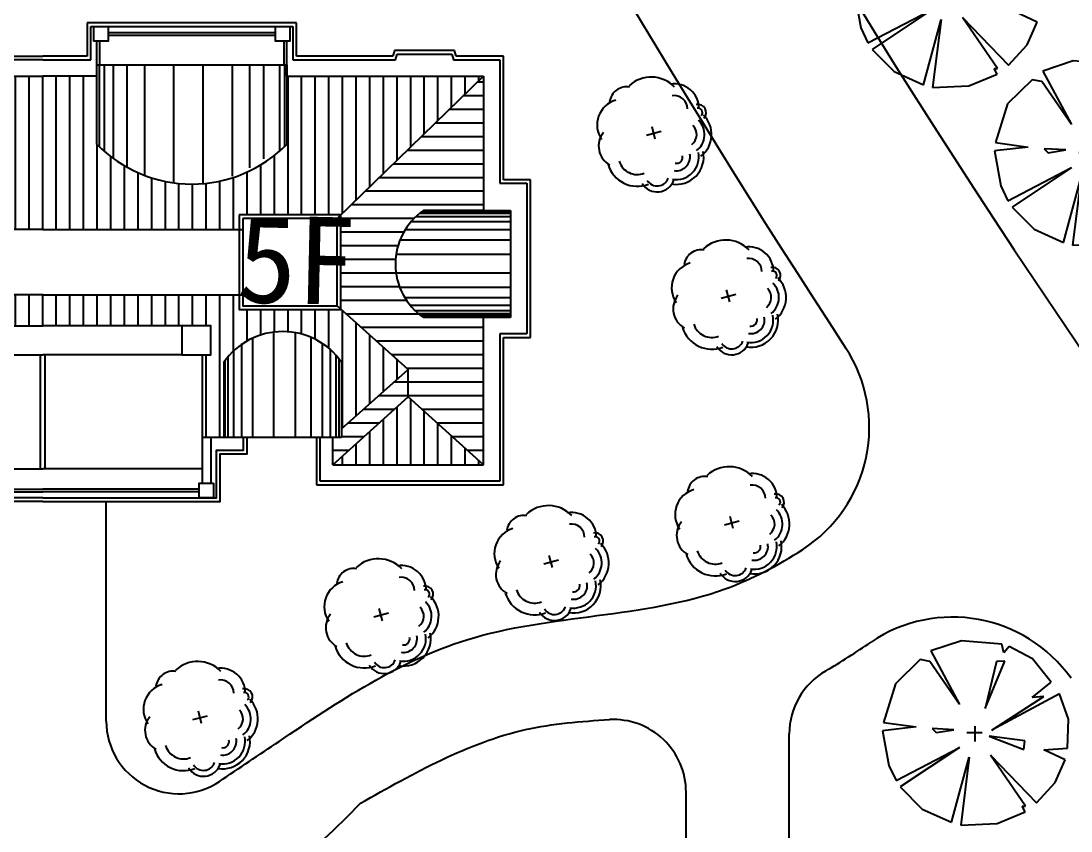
# Model space of a CAD drawing. Extents: x 225694 to 1397201, y -46174 to 794826.
# Drawn here: x 517654 to 546543, y 293647 to 315925 of the extents above; entities that cross this region are included whole.
import ezdxf
from ezdxf.enums import TextEntityAlignment as Align

# ---------------------------------------------------------------- set-up
doc = ezdxf.new("R2010")
doc.units = 0
doc.header["$LTSCALE"] = 0.5
doc.header["$MEASUREMENT"] = 0
for name, color, linetype in [('08-树', 73, 'Continuous'), ('KJ', 8, 'Continuous'), ('ZJ', 7, 'Continuous'), ('屋顶', 135, 'Continuous'), ('树', 124, 'Continuous'), ('路', 40, 'Continuous')]:
    doc.layers.add(name, color=color, linetype=linetype)
doc.styles.add('等线体', font='')
doc.styles.get('等线体').set_extended_font_data('黑体')

# ---------------------------------------------------------------- blocks, each defined once
blk = doc.blocks.new('棕榈')
at = {"layer": '树', "color": 64, "linetype": 'Continuous'}
for p, q in [((-172, 1067), (-553, 940)), ((336, 1025), (-172, 1067)), ((-553, 940), (-196, 270)), ((360, 916), (336, 1025)), ((426, 996), (360, 916)), ((717, 842), (426, 996)), ((-688, 831), (-995, 530)), ((-566, 808), (-688, 831)), ((-196, 270), (-566, 808)), ((127, 220), (373, 813)), ((270, 808), (127, 220)), ((373, 813), (270, 808)), ((953, 551), (717, 842)), ((-995, 530), (-1146, 45)), ((715, 357), (953, 551)), ((1056, 402), (209, -50)), ((1170, 85), (1056, 402)), ((209, -50), (863, 371)), ((863, 371), (715, 357)), ((-1146, 45), (-738, -11)), ((0, -192), (0, 0)), ((1159, -278), (1170, 85)), ((-738, -11), (-1159, -58)), ((-1159, -58), (-1080, -495)), ((-537, -32), (-487, -82)), ((-265, -48), (-537, -32)), ((-487, -82), (-265, -48)), ((88, -84), (-103, -84)), ((177, -127), (611, -294)), ((625, -185), (177, -127)), ((611, -294), (625, -185)), ((-990, -683), (-193, -267)), ((-193, -267), (-937, -763)), ((-294, -1205), (-73, -388)), ((-73, -388), (-180, -1239)), ((633, -1004), (193, -363)), ((193, -363), (770, -961)), ((863, -297), (1159, -278)), ((1130, -424), (863, -297)), ((-1080, -495), (-990, -683)), ((1003, -707), (1130, -424)), ((-937, -763), (-662, -1041)), ((770, -961), (1003, -707)), ((-662, -1041), (-294, -1205)), ((627, -1072), (590, -1004)), ((590, -1004), (633, -1004)), ((275, -1218), (627, -1072)), ((-180, -1239), (275, -1218))]:
    blk.add_line(p, q, dxfattribs=at)
blk = doc.blocks.new('桂花')
at = {"layer": '08-树', "linetype": 'ByBlock'}
for p, q in [((0, 0), (-316, 0)), ((-149, -187), (-149, 195))]:
    blk.add_line(p, q, dxfattribs=at)
for centre, radius, start, end in [((-367, 1210), 204, 31.9374, 177.2865), ((-367, 1210), 110, 31.9374, 177.2865), ((79, 732), 688, 22.6842, 120.5814), ((-612, 656), 626, 75.2533, 173.8893), ((79, 732), 509, 22.6842, 120.5814), ((574, 395), 687, 335.0514, 87.0482), ((-743, 93), 815, 118.8409, 207.9925), ((-612, 656), 332, 75.2533, 173.8893), ((79, 732), 314, 22.6842, 120.5814), ((574, 395), 565, 335.0514, 87.0482), ((574, 395), 158, 335.0514, 87.0482), ((574, 395), 344, 335.0514, 87.0482), ((868, -183), 294, 286.7742, 55.2785), ((868, -183), 443, 286.7742, 55.2785), ((-1031, -465), 437, 155.3763, 247.6372), ((287, -545), 475, 271.8981, 6.291), ((287, -545), 769, 271.8981, 6.291), ((-552, -692), 652, 181.4394, 289.2262), ((-59, -897), 543, 216.0983, 316.3439)]:
    blk.add_arc(centre, radius, start, end, dxfattribs=at)
blk = doc.blocks.new('GUIHUA')
at = {"layer": '树', "linetype": 'ByBlock', "xscale": 1.0944, "yscale": 1.0944, "zscale": 1.0944}
blk.add_blockref('桂花', (169, -8), dxfattribs=at)
blk = doc.blocks.new('2w')
at = {"layer": 'KJ'}
h = blk.add_hatch(dxfattribs=at)
h.set_pattern_fill('ANSI31', color=256, scale=3000, angle=45, style=0)
h.paths.add_polyline_path([(1044197, 359183), (1044197, 357113), (1044797, 357113), (1044797, 359383), (1044557, 359383), (1044557, 360183), (1045357, 360183), (1049177, 360183), (1052997, 360183), (1053797, 360183), (1053797, 359383), (1053557, 359383), (1053557, 357113), (1054157, 357113), (1054157, 359183, -0.520128), (1057397, 359183), (1057397, 357347), (1059227, 358981), (1057388, 360633), (1054577, 360633), (1054577, 361033), (1049177, 361033), (1043777, 361033), (1043777, 360633), (1040966, 360633), (1039127, 358981), (1040957, 357347), (1040957, 359183, -0.520128)])
h.paths.add_polyline_path([(1042457, 365183), (1042457, 367053), (1037057, 367053), (1040975, 363233), (1043777, 363233), (1043777, 362833), (1049177, 362833), (1054577, 362833), (1054577, 363233), (1057380, 363233), (1061297, 367053), (1055897, 367053), (1055897, 365183, -0.419621), (1050657, 365183), (1050657, 367053), (1049177, 367053), (1047697, 367053), (1047697, 365183, -0.419621)])
h = blk.add_hatch(dxfattribs=at)
h.set_pattern_fill('ANSI31', color=256, scale=3000, angle=135, style=0)
h.paths.add_polyline_path([(1040977, 363230), (1037057, 367053), (1037057, 363353), (1038707, 363353, -0.52381), (1038707, 360413), (1037057, 360413), (1037057, 356363), (1039127, 358231), (1039127, 358981), (1040977, 360643)])
h.paths.add_polyline_path([(1039127, 358981), (1039127, 358231), (1041197, 356363), (1041197, 357113), (1040957, 357113), (1040957, 357347)])
h.paths.add_polyline_path([(1057397, 357347), (1057397, 357113), (1057157, 357113), (1057157, 356363), (1059227, 358231), (1059227, 358981)])
h.paths.add_polyline_path([(1061297, 360413), (1059647, 360413, -0.52381), (1059647, 363353), (1061297, 363353), (1061297, 367053), (1057377, 363230), (1057377, 360643), (1059227, 358981), (1059227, 358231), (1061297, 356363)])
h = blk.add_hatch(dxfattribs=at)
h.set_pattern_fill('ANSI31', color=256, scale=3000, angle=45, style=0)
h.paths.add_polyline_path([(1041197, 356363), (1039127, 358231), (1037057, 356363)])
h.paths.add_polyline_path([(1061297, 356363), (1059227, 358231), (1057157, 356363)])
for p, q in [((1042530, 367353), (1042530, 365107)), ((1042663, 367353), (1042663, 364979)), ((1043110, 367353), (1043110, 364775)), ((1043489, 367353), (1043489, 364526)), ((1043971, 367353), (1043971, 364302)), ((1044774, 367353), (1044774, 364110)), ((1045580, 367353), (1045580, 364110)), ((1046383, 367353), (1046383, 364302)), ((1046865, 367353), (1046865, 364526)), ((1047244, 367353), (1047244, 364775)), ((1047491, 367353), (1047491, 364979)), ((1047624, 367353), (1047624, 365107)), ((1050730, 367353), (1050730, 365107)), ((1050863, 367353), (1050863, 364979)), ((1051110, 367353), (1051110, 364775)), ((1051489, 367353), (1051489, 364526)), ((1051971, 367353), (1051971, 364302)), ((1052774, 367353), (1052774, 364110)), ((1053580, 367353), (1053580, 364110)), ((1054383, 367353), (1054383, 364302)), ((1054865, 367353), (1054865, 364526)), ((1055244, 367353), (1055244, 364775)), ((1055691, 367353), (1055691, 364979)), ((1055824, 367353), (1055824, 365107)), ((1038746, 363325), (1036307, 363325)), ((1038804, 363281), (1036307, 363281)), ((1038908, 363191), (1036307, 363191)), ((1059447, 363191), (1062047, 363191)), ((1059550, 363281), (1062047, 363281)), ((1059608, 363325), (1062047, 363325)), ((1039045, 363049), (1036307, 363049)), ((1059310, 363049), (1062047, 363049)), ((1039203, 362835), (1036307, 362835)), ((1059152, 362835), (1062047, 362835)), ((1039348, 362550), (1036307, 362550)), ((1059006, 362550), (1062047, 362550)), ((1039456, 362156), (1036307, 362156)), ((1058898, 362156), (1062047, 362156)), ((1039461, 361644), (1036307, 361644)), ((1058893, 361644), (1062047, 361644)), ((1039361, 361249), (1036307, 361249)), ((1058993, 361249), (1062047, 361249)), ((1039223, 360964), (1036307, 360964)), ((1059131, 360964), (1062047, 360964)), ((1039073, 360751), (1036307, 360751)), ((1038943, 360608), (1036307, 360608)), ((1059281, 360751), (1062047, 360751)), ((1059411, 360608), (1062047, 360608)), ((1038845, 360519), (1036307, 360519)), ((1038791, 360474), (1036307, 360474)), ((1059509, 360519), (1062047, 360519)), ((1059564, 360474), (1062047, 360474)), ((1042229, 357113), (1042229, 359999)), ((1042825, 357113), (1042825, 359991)), ((1055529, 357113), (1055529, 359991)), ((1056125, 357113), (1056125, 359999)), ((1041479, 357113), (1041479, 359691)), ((1041796, 357113), (1041796, 359865)), ((1043396, 357113), (1043396, 359848)), ((1043706, 357113), (1043706, 359701)), ((1054649, 357113), (1054649, 359701)), ((1054959, 357113), (1054959, 359848)), ((1056558, 357113), (1056558, 359865)), ((1056875, 357113), (1056875, 359691)), ((1041266, 357113), (1041266, 359527)), ((1043919, 357113), (1043919, 359526)), ((1054435, 357113), (1054435, 359526)), ((1057088, 357113), (1057088, 359527)), ((1041024, 357113), (1041024, 359273)), ((1041106, 357113), (1041106, 359369)), ((1044079, 357113), (1044079, 359350)), ((1044160, 357113), (1044160, 359239)), ((1054194, 357113), (1054194, 359239)), ((1054276, 357113), (1054276, 359350)), ((1057248, 357113), (1057248, 359369)), ((1057330, 357113), (1057330, 359273))]:
    blk.add_line(p, q, dxfattribs=at)
at = {"layer": '屋顶'}
for p, q in [((1042197, 368513), (1047957, 368513)), ((1042197, 367603), (1042197, 368513)), ((1047857, 368413), (1042297, 368413)), ((1042297, 368413), (1042297, 367503)), ((1047857, 367503), (1047857, 368413)), ((1047957, 368513), (1047957, 367603)), ((1050397, 368513), (1050397, 367603)), ((1056157, 368513), (1050397, 368513)), ((1050497, 367503), (1050497, 368413)), ((1050497, 368413), (1056057, 368413)), ((1056057, 368413), (1056057, 367503)), ((1056157, 367603), (1056157, 368513)), ((1047377, 368253), (1042777, 368253)), ((1047377, 368173), (1042777, 368173)), ((1050977, 368253), (1055577, 368253)), ((1050977, 368173), (1055577, 368173)), ((1042461, 367053), (1042461, 368013)), ((1042541, 367353), (1042541, 368013)), ((1047617, 368013), (1047617, 367353)), ((1047697, 368013), (1047697, 367053)), ((1050657, 368013), (1050657, 367053)), ((1050737, 368013), (1050737, 367353)), ((1055813, 367353), (1055813, 368013)), ((1055893, 367053), (1055893, 368013)), ((1036507, 367603), (1037808, 367603)), ((1036507, 364203), (1036507, 367603)), ((1037882, 367503), (1036607, 367503)), ((1037882, 367503), (1036607, 367503)), ((1036607, 367503), (1036607, 364103)), ((1037808, 367603), (1037853, 367753)), ((1037853, 367753), (1039502, 367753)), ((1037927, 367653), (1037882, 367503)), ((1039427, 367653), (1037927, 367653)), ((1039472, 367503), (1039427, 367653)), ((1042297, 367503), (1039472, 367503)), ((1042067, 367503), (1039472, 367503)), ((1039502, 367753), (1039547, 367603)), ((1039547, 367603), (1042197, 367603)), ((1049177, 367503), (1047857, 367503)), ((1047957, 367603), (1049177, 367603)), ((1050397, 367603), (1049177, 367603)), ((1049177, 367503), (1050497, 367503)), ((1056057, 367503), (1058882, 367503)), ((1058808, 367603), (1056157, 367603)), ((1056288, 367503), (1058882, 367503)), ((1058853, 367753), (1058808, 367603)), ((1060502, 367753), (1058853, 367753)), ((1058882, 367503), (1058927, 367653)), ((1058927, 367653), (1060427, 367653)), ((1060427, 367653), (1060472, 367503)), ((1060472, 367503), (1061747, 367503)), ((1060472, 367503), (1061747, 367503)), ((1060547, 367603), (1060502, 367753)), ((1061847, 367603), (1060547, 367603)), ((1061747, 367503), (1061747, 364103)), ((1061847, 364203), (1061847, 367603)), ((1037057, 367053), (1037057, 363353)), ((1042457, 367053), (1037057, 367053)), ((1037057, 367053), (1041077, 363133)), ((1047697, 367053), (1049177, 367053)), ((1050657, 367053), (1049177, 367053)), ((1055897, 367053), (1061297, 367053)), ((1061297, 367053), (1057277, 363133)), ((1061297, 367053), (1061297, 363353)), ((1035757, 364203), (1036507, 364203)), ((1035757, 359863), (1035757, 364203)), ((1036607, 364103), (1035857, 364103)), ((1035857, 364103), (1035857, 359963)), ((1061747, 364103), (1062497, 364103)), ((1062597, 364203), (1061847, 364203)), ((1062497, 364103), (1062497, 359963)), ((1062597, 359863), (1062597, 364203)), ((1037057, 363353), (1036307, 363353)), ((1036307, 363353), (1036307, 360413)), ((1037057, 363353), (1038707, 363353)), ((1037057, 363353), (1038707, 363353)), ((1061297, 363353), (1059647, 363353)), ((1061297, 363353), (1059647, 363353)), ((1061297, 363353), (1062047, 363353)), ((1062047, 363353), (1062047, 360413)), ((1049177, 362833), (1043677, 362833)), ((1049177, 362833), (1054677, 362833)), ((1049177, 361033), (1043677, 361033)), ((1049177, 361033), (1043677, 361033)), ((1049177, 361033), (1054677, 361033)), ((1049177, 361033), (1054677, 361033)), ((1039127, 358981), (1041077, 360733)), ((1059227, 358981), (1057277, 360733)), ((1036307, 360413), (1037057, 360413)), ((1037057, 356363), (1037057, 360413)), ((1037057, 360413), (1038707, 360413)), ((1061297, 360413), (1059647, 360413)), ((1062047, 360413), (1061297, 360413)), ((1061297, 356363), (1061297, 360413)), ((1035857, 359963), (1036607, 359963)), ((1036357, 359963), (1036607, 359963)), ((1036607, 359963), (1036607, 355913)), ((1036607, 359963), (1036607, 355913)), ((1045357, 360183), (1049177, 360183)), ((1052997, 360183), (1049177, 360183)), ((1061747, 359963), (1061747, 355913)), ((1061747, 359963), (1061747, 355913)), ((1062497, 359963), (1061747, 359963)), ((1061997, 359963), (1061747, 359963)), ((1036507, 359863), (1035757, 359863)), ((1036507, 355813), (1036507, 359863)), ((1061847, 355813), (1061847, 359863)), ((1061847, 359863), (1062597, 359863)), ((1040957, 359183), (1040957, 357113)), ((1044197, 359183), (1044197, 357113)), ((1044797, 359383), (1044797, 355853)), ((1045357, 359383), (1049177, 359383)), ((1049117, 356253), (1049117, 359383)), ((1052997, 359383), (1049177, 359383)), ((1049237, 356253), (1049237, 359383)), ((1053557, 359383), (1053557, 355853)), ((1054157, 359183), (1054157, 357113)), ((1057397, 359183), (1057397, 357113)), ((1039127, 358231), (1039127, 358981)), ((1040957, 357347), (1039127, 358981)), ((1057397, 357347), (1059227, 358981)), ((1059227, 358231), (1059227, 358981)), ((1037057, 356363), (1039127, 358231)), ((1041197, 356363), (1039127, 358231)), ((1057157, 356363), (1059227, 358231)), ((1061297, 356363), (1059227, 358231)), ((1040957, 357113), (1044397, 357113)), ((1041197, 356363), (1041197, 357113)), ((1041547, 355913), (1041547, 357113)), ((1041547, 355913), (1041547, 357113)), ((1041647, 357113), (1041647, 355813)), ((1044097, 357113), (1044797, 357113)), ((1044557, 357113), (1044557, 355853)), ((1054257, 357113), (1053557, 357113)), ((1053797, 357113), (1053797, 355853)), ((1057397, 357113), (1053957, 357113)), ((1056707, 357113), (1056707, 355813)), ((1056807, 355913), (1056807, 357113)), ((1056807, 355913), (1056807, 357113)), ((1057157, 356363), (1057157, 357113)), ((1041197, 356363), (1037057, 356363)), ((1044797, 356253), (1049177, 356253)), ((1053557, 356253), (1049177, 356253)), ((1057157, 356363), (1061297, 356363)), ((1041647, 355813), (1036507, 355813)), ((1036607, 355913), (1041547, 355913)), ((1036607, 355913), (1041547, 355913)), ((1044877, 355693), (1049177, 355693)), ((1053477, 355693), (1049177, 355693)), ((1056707, 355813), (1061847, 355813)), ((1061747, 355913), (1056807, 355913)), ((1061747, 355913), (1056807, 355913)), ((1044877, 355613), (1049177, 355613)), ((1053477, 355613), (1049177, 355613))]:
    blk.add_line(p, q, dxfattribs=at)
for points in [[(1042377, 368413), (1042377, 368013), (1042777, 368013), (1042777, 368413)], [(1047377, 368413), (1047377, 368013), (1047777, 368013), (1047777, 368413)], [(1050977, 368413), (1050977, 368013), (1050577, 368013), (1050577, 368413)], [(1055977, 368413), (1055977, 368013), (1055577, 368013), (1055577, 368413)], [(1043777, 363233), (1043777, 360633), (1040977, 360633), (1040977, 363233)], [(1054577, 363233), (1054577, 360633), (1057377, 360633), (1057377, 363233)], [(1043677, 363133), (1043677, 360733), (1041077, 360733), (1041077, 363133)], [(1054677, 363133), (1054677, 360733), (1057277, 360733), (1057277, 363133)], [(1045357, 360183), (1045357, 359383), (1044557, 359383), (1044557, 360183)], [(1052997, 360183), (1052997, 359383), (1053797, 359383), (1053797, 360183)], [(1044477, 355853), (1044477, 355453), (1044877, 355453), (1044877, 355853)], [(1053877, 355853), (1053877, 355453), (1053477, 355453), (1053477, 355853)]]:
    blk.add_lwpolyline(points, close=True, dxfattribs=at)
for points in [[(1042457, 365183), (1042457, 367353), (1047697, 367353), (1047697, 365183)], [(1055897, 365183), (1055897, 367353), (1050657, 367353), (1050657, 365183)], [(1049177, 355353), (1044297, 355353), (1044297, 356663), (1043557, 356663), (1043557, 357113)], [(1049177, 355453), (1044397, 355453), (1044397, 356763), (1043657, 356763), (1043657, 357113)], [(1049177, 355453), (1053957, 355453), (1053957, 356763), (1054697, 356763), (1054697, 357113)], [(1049177, 355353), (1054057, 355353), (1054057, 356663), (1054797, 356663), (1054797, 357113)]]:
    blk.add_lwpolyline(points, dxfattribs=at)
for centre, radius, start, end in [((1045077, 367755), 3672, 224.4721, 315.5279), ((1053277, 367755), 3672, 224.4721, 315.5279), ((1037689, 361883), 1788, 304.708, 55.292), ((1060665, 361883), 1788, 124.708, 235.292), ((1042577, 358047), 1979, 35.0396, 144.9604), ((1055777, 358047), 1979, 35.0396, 144.9604)]:
    blk.add_arc(centre, radius, start, end, dxfattribs=at)

msp = doc.modelspace()

# ---------------------------------------------------------------- linework, layer by layer
at = {"layer": '路', "color": 7, "linetype": 'Continuous'}
for p, q in [((519998.5, 296670.7), (519998.5, 302710.9)), ((538792.8, 284874.6), (538792.8, 296316.8)), ((535952.8, 284913.8), (535952.8, 294712.4))]:
    msp.add_line(p, q, dxfattribs=at)
at = {"layer": '路', "color": 7}
for centre, radius, start, end in [((744045.5, 441645.1), 238858.1, 201.61708, 217.207506), ((773548.1, 459373.4), 278606.4, 202.477134, 213.170206), ((536992.7, 304751.5), 4000, 302.8745, 33.17021), ((543283.8, 295529.8), 4000, 35.43359, 124.10556), ((540792.8, 296316.8), 2000, 120.0862, 180), ((533952.8, 294712.4), 2000, 0, 93.16184), ((521998.5, 296670.7), 2000, 180, 303.84904)]:
    msp.add_arc(centre, radius, start, end, dxfattribs=at)
at = {"layer": '路', "color": 7, "linetype": 'Continuous'}
msp.add_arc((512095.4, 308745), 20678.3, 269.99553, 316.10585, dxfattribs=at)
at = {"layer": '路', "color": 7}
for points, knots in [([(523112.5, 295009.7), (523658, 295375.6), (525837.7, 296837.8), (530113.7, 299710.4), (535678.7, 299463.1), (538482.6, 300951.7), (539163.9, 301392)], [3210.5927143, 3210.5927143, 3210.5927143, 3210.5927143, 5179.7490796, 11054.1899617, 18294.4615253, 20737.2588501, 20737.2588501, 20737.2588501, 20737.2588501]), ([(526996.6, 294408.2), (528465.2, 295241.7), (530618.7, 296463.9), (533060.5, 296666.2), (533842.5, 296709.4)], [0, 0, 0, 0, 4971.3934447, 7290.1159878, 7290.1159878, 7290.1159878, 7290.1159878])]:
    msp.add_open_spline(points, degree=3, knots=knots, dxfattribs=at)
msp.add_open_spline([(539790.2, 298047.3), (540214.9, 298293.4), (540630.6, 298563.9), (541040.9, 298841.8)], degree=3, dxfattribs=at)

# ---------------------------------------------------------------- block references
at = {"layer": 'KJ', "color": 7}
msp.add_blockref('2w', (-530922.4, -52642), dxfattribs=at)
at = {"layer": '树', "color": 7, "xscale": 2.197147679980844, "yscale": 2.197147679980844, "zscale": 2.19714768}
for p in [(543132.3, 316821.2), (546984, 312483.2), (543903.8, 296533.8)]:
    msp.add_blockref('棕榈', p, dxfattribs=at)
at = {"layer": '树', "color": 7, "rotation": 284.9686464037668}
for p in [(535069.8, 312844), (537119.2, 308363.1), (537215.1, 302128.8), (532241.9, 301057.3), (527561.2, 299596.1), (522588, 296771.2)]:
    msp.add_blockref('GUIHUA', p, dxfattribs=at)

# ---------------------------------------------------------------- texts
at = {"layer": 'ZJ', "color": 7, "linetype": 'Continuous', "style": '等线体'}
msp.add_text('5F', height=2400, rotation=358.73535, dxfattribs=at).set_placement((525239.8, 309331.7), align=Align.MIDDLE)

doc.saveas('drawing.dxf')
